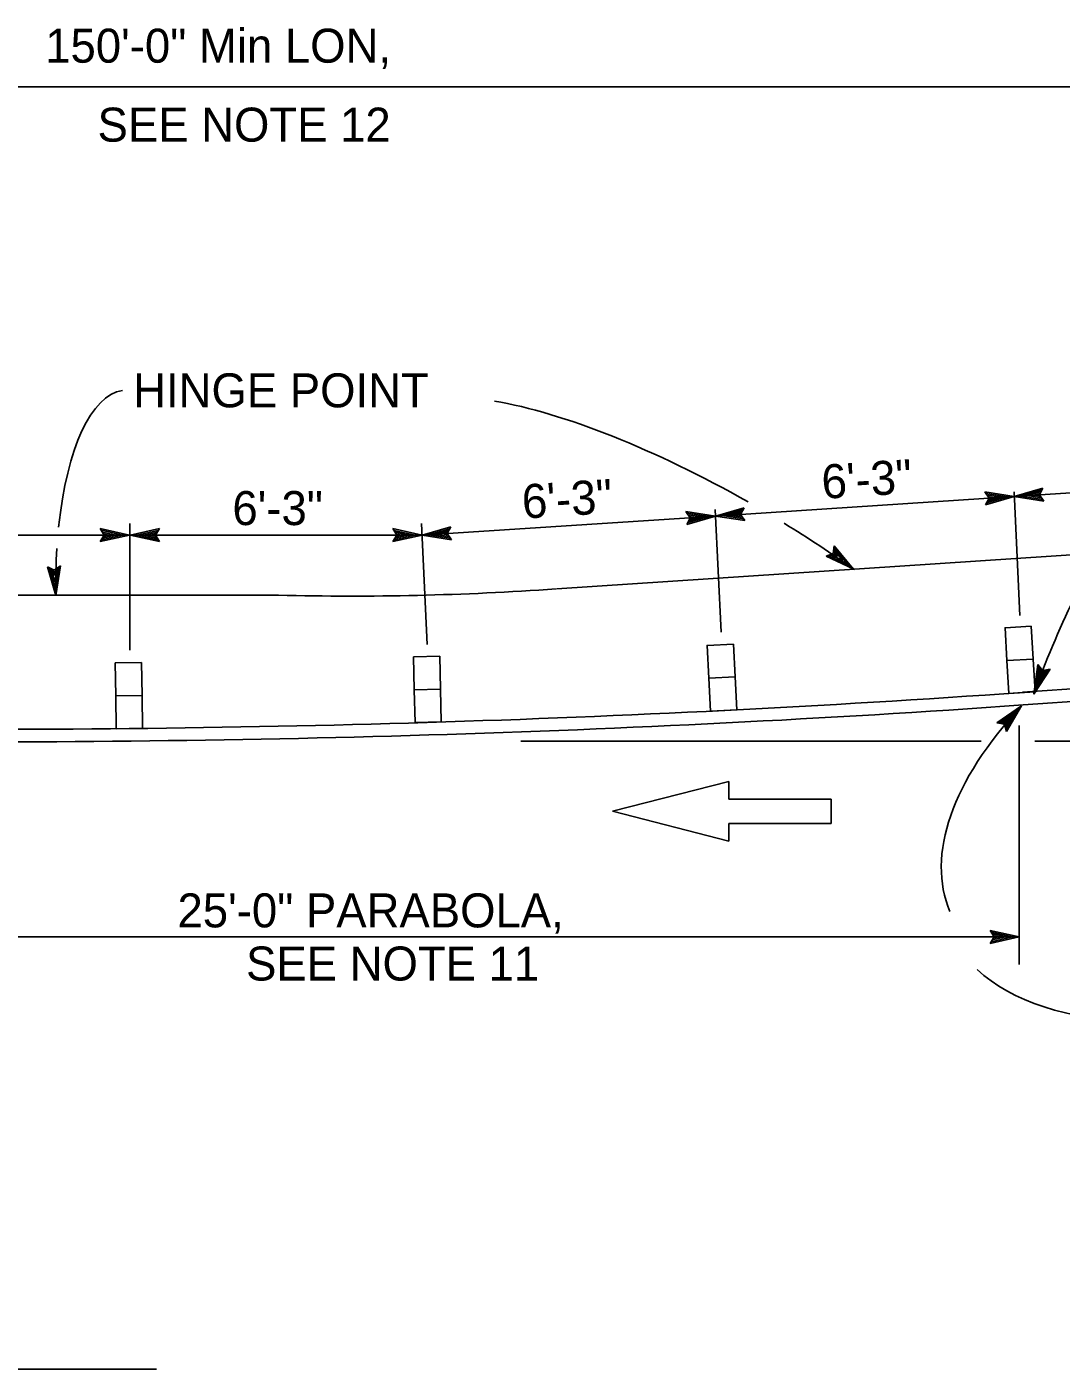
# Model space of a CAD drawing. Extents: x -893 to 867, y -474 to 712.
# Drawn here: x 62.6 to 275.6, y -68.4 to 207.9 of the extents above; entities that cross this region are included whole.
import ezdxf

# ---------------------------------------------------------------- set-up
doc = ezdxf.new("R2010")
doc.units = 0
for name, color, linetype in [('pp_PRESENTATION', 7, 'Continuous'), ('tcd_RAILING', 7, 'Continuous'), ('tcd_RAILING-anno', 7, 'Continuous')]:
    doc.layers.add(name, color=color, linetype=linetype)

msp = doc.modelspace()

# ---------------------------------------------------------------- linework, layer by layer
at = {"layer": 'pp_PRESENTATION'}
for p, q in [((183.21, 46.42), (207.12, 52.56)), ((207.12, 52.56), (207.12, 48.92)), ((207.12, 48.92), (228.22, 48.92)), ((228.22, 48.92), (228.22, 46.42)), ((207.12, 40.28), (183.21, 46.42)), ((228.22, 46.42), (228.22, 43.92)), ((228.22, 43.92), (207.12, 43.92)), ((207.12, 43.92), (207.12, 40.28))]:
    msp.add_line(p, q, dxfattribs=at)
at = {"layer": 'tcd_RAILING'}
for p, q in [((171.75, 92.2), (456.75, 110.96)), ((114.47, 90.89), (6.67, 90.89)), ((267.59, 70.93), (458.87, 83.54)), ((267.76, 68.35), (459.04, 80.96))]:
    msp.add_line(p, q, dxfattribs=at)
for points in [[(269.42, 84.5), (264.01, 84.2), (264.39, 77.44), (269.8, 77.75)], [(208.1, 80.82), (202.69, 80.55), (203.03, 73.79), (208.44, 74.06)], [(147.66, 78.32), (142.25, 78.2), (142.4, 71.44), (147.81, 71.56)], [(269.8, 77.75), (264.39, 77.44), (264.78, 70.69), (270.19, 71)], [(86.27, 77.01), (80.85, 76.95), (80.92, 70.19), (86.34, 70.25)], [(208.44, 74.06), (203.03, 73.79), (203.37, 67.03), (208.78, 67.31)], [(86.34, 70.25), (80.92, 70.19), (80.99, 63.42), (86.41, 63.48)], [(147.81, 71.56), (142.4, 71.44), (142.55, 64.68), (147.96, 64.8)]]:
    msp.add_lwpolyline(points, close=True, dxfattribs=at)
for centre, radius, start, end in [((129.24, 694.61), 603.91, 268.59859, 274.02572), ((51.5, 3139.93), 3076.65, 269.45702, 274.02725), ((51.5, 3139.93), 3079.23, 269.4662, 274.02725)]:
    msp.add_arc(centre, radius, start, end, dxfattribs=at)
at = {"layer": 'tcd_RAILING-anno'}
for p, q in [((484.76, 195.54), (7.79, 195.54)), ((460.88, 123.99), (265.91, 111.21)), ((265.91, 111.21), (204.39, 107.18)), ((260.72, 110.87), (259.84, 112.16)), ((259.84, 112.16), (259.84, 112.16)), ((259.84, 112.16), (265.91, 111.21)), ((265.91, 111.21), (260.01, 109.49)), ((260.01, 109.49), (260.72, 110.87)), ((260.08, 111.82), (264.54, 111.12)), ((264.53, 111.12), (260.22, 109.87)), ((260.33, 111.47), (263.16, 111.04)), ((263.16, 111.04), (260.38, 110.23)), ((260.53, 111.14), (261.78, 110.95)), ((261.78, 110.95), (260.59, 110.6)), ((265.87, 112.18), (267.09, 86.74)), ((265.91, 111.21), (271.81, 112.93)), ((271.99, 110.27), (265.91, 111.21)), ((265.91, 111.21), (265.91, 111.21)), ((265.91, 111.21), (265.91, 111.21)), ((271.75, 110.61), (267.29, 111.3)), ((267.3, 111.31), (271.6, 112.56)), ((268.67, 111.39), (271.45, 112.2)), ((271.49, 110.95), (268.67, 111.39)), ((270.05, 111.48), (271.24, 111.83)), ((271.29, 111.29), (270.05, 111.48)), ((271.81, 112.93), (271.1, 111.55)), ((271.1, 111.55), (271.99, 110.27)), ((271.81, 112.93), (271.81, 112.93)), ((199.2, 106.84), (198.32, 108.13)), ((198.32, 108.13), (198.32, 108.13)), ((198.32, 108.13), (204.39, 107.18)), ((198.56, 107.79), (203.02, 107.09)), ((204.33, 108.56), (205.54, 83.28)), ((204.39, 107.18), (210.29, 108.9)), ((205.78, 107.28), (210.08, 108.53)), ((207.15, 107.36), (209.93, 108.17)), ((208.53, 107.45), (209.72, 107.79)), ((210.29, 108.9), (209.58, 107.52)), ((210.29, 108.9), (210.29, 108.9)), ((260.01, 109.49), (260.01, 109.49)), ((271.99, 110.27), (271.99, 110.27)), ((83.83, 105.68), (83.83, 79.57)), ((143.88, 105.66), (145.07, 80.77)), ((204.39, 107.18), (143.99, 103.22)), ((204.39, 107.18), (198.49, 105.46)), ((198.49, 105.46), (199.2, 106.84)), ((198.49, 105.46), (198.49, 105.46)), ((203, 107.09), (198.7, 105.84)), ((198.81, 107.44), (201.64, 107)), ((201.64, 107), (198.86, 106.19)), ((199.01, 107.11), (200.26, 106.91)), ((200.26, 106.91), (199.07, 106.57)), ((210.47, 106.24), (204.39, 107.18)), ((204.39, 107.18), (204.39, 107.18)), ((204.39, 107.18), (204.39, 107.18)), ((210.23, 106.58), (205.77, 107.27)), ((209.97, 106.92), (207.15, 107.36)), ((209.77, 107.26), (208.53, 107.45)), ((209.58, 107.52), (210.47, 106.24)), ((210.47, 106.24), (210.47, 106.24)), ((83.83, 103.26), (21.09, 103.26)), ((78.54, 103.26), (77.74, 104.6)), ((77.74, 104.6), (77.74, 104.6)), ((77.74, 104.6), (83.74, 103.26)), ((83.74, 103.26), (77.74, 101.93)), ((77.74, 101.93), (78.54, 103.26)), ((77.95, 104.25), (82.36, 103.27)), ((82.35, 103.26), (77.97, 102.29)), ((80.98, 103.27), (78.15, 102.64)), ((78.19, 103.89), (80.98, 103.27)), ((78.37, 103.54), (79.59, 103.27)), ((79.59, 103.27), (78.39, 103)), ((83.74, 103.26), (83.74, 103.26)), ((143.99, 103.26), (83.83, 103.26)), ((83.92, 103.26), (89.92, 104.59)), ((89.92, 101.92), (83.92, 103.26)), ((83.92, 103.26), (83.92, 103.26)), ((89.7, 102.28), (85.3, 103.26)), ((85.31, 103.27), (89.69, 104.24)), ((86.68, 103.26), (89.51, 103.89)), ((89.47, 102.64), (86.68, 103.26)), ((88.06, 103.26), (89.27, 103.53)), ((89.29, 102.99), (88.06, 103.26)), ((89.92, 104.59), (89.12, 103.26)), ((89.12, 103.26), (89.92, 101.92)), ((89.92, 104.59), (89.92, 104.59)), ((138.79, 103.26), (137.99, 104.6)), ((137.99, 104.6), (137.99, 104.6)), ((137.99, 104.6), (143.99, 103.26)), ((143.99, 103.26), (137.99, 101.93)), ((137.99, 101.93), (138.79, 103.26)), ((138.21, 104.24), (142.61, 103.26)), ((142.6, 103.25), (138.23, 102.29)), ((141.23, 103.26), (138.4, 102.63)), ((138.44, 103.88), (141.23, 103.26)), ((138.62, 103.54), (139.85, 103.26)), ((139.85, 103.26), (138.64, 102.99)), ((143.99, 103.22), (149.89, 104.94)), ((143.99, 103.26), (143.99, 103.26)), ((150.07, 102.28), (143.99, 103.22)), ((143.99, 103.22), (143.99, 103.22)), ((149.83, 102.62), (145.37, 103.31)), ((145.38, 103.31), (149.68, 104.57)), ((146.75, 103.4), (149.53, 104.21)), ((149.57, 102.96), (146.75, 103.4)), ((148.13, 103.49), (149.32, 103.84)), ((149.37, 103.3), (148.13, 103.49)), ((149.89, 104.94), (149.18, 103.56)), ((149.18, 103.56), (150.07, 102.28)), ((149.89, 104.94), (149.89, 104.94)), ((150.07, 102.28), (150.07, 102.28)), ((77.74, 101.93), (77.74, 101.93)), ((89.92, 101.92), (89.92, 101.92)), ((137.99, 101.93), (137.99, 101.93)), ((227.22, 98.94), (228.66, 99.5)), ((228.66, 99.5), (228.85, 101.04)), ((228.7, 99.82), (229.5, 98.85)), ((228.77, 100.2), (230.59, 98)), ((228.81, 100.63), (231.68, 97.15)), ((228.85, 101.04), (228.85, 101.04)), ((228.85, 101.04), (232.77, 96.31)), ((68.57, 90.84), (66.9, 96.76)), ((66.9, 96.76), (66.9, 96.76)), ((66.9, 96.76), (68.27, 96.03)), ((68.27, 96.03), (69.56, 96.91)), ((69.56, 96.91), (68.57, 90.84)), ((69.56, 96.91), (69.56, 96.91)), ((232.77, 96.31), (227.22, 98.94)), ((227.22, 98.94), (227.22, 98.94)), ((231.67, 97.16), (227.62, 99.08)), ((230.59, 98), (227.97, 99.24)), ((229.5, 98.85), (228.38, 99.38)), ((68.48, 92.23), (67.27, 96.54)), ((68.41, 93.6), (67.62, 96.38)), ((68.33, 94.98), (68, 96.17)), ((68.54, 96.22), (68.33, 94.98)), ((68.87, 96.42), (68.41, 93.6)), ((69.22, 96.67), (68.49, 92.22)), ((232.77, 96.31), (232.77, 96.31)), ((68.57, 90.84), (68.57, 90.84)), ((269.94, 70.51), (270.76, 76.6)), ((273.27, 75.68), (269.94, 70.51)), ((270.42, 71.81), (271.01, 76.25)), ((272.86, 75.6), (270.42, 71.8)), ((270.76, 76.6), (270.76, 76.6)), ((270.76, 76.6), (271.73, 75.39)), ((270.9, 73.1), (271.28, 75.97)), ((272.44, 75.5), (270.9, 73.1)), ((271.37, 74.4), (271.54, 75.62)), ((272.05, 75.46), (271.37, 74.4)), ((271.73, 75.39), (273.27, 75.68)), ((273.27, 75.68), (273.27, 75.68)), ((269.94, 70.51), (269.94, 70.51)), ((262.34, 64.64), (267.41, 68.12)), ((262.75, 64.56), (266.47, 67.11)), ((266.47, 67.1), (264.19, 63.24)), ((267.41, 68.12), (264.29, 62.82)), ((267.41, 68.12), (267.41, 68.12)), ((263.87, 64.32), (262.34, 64.64)), ((262.34, 64.64), (262.34, 64.64)), ((263.17, 64.49), (265.53, 66.1)), ((263.55, 64.38), (264.59, 65.09)), ((264.29, 62.82), (263.87, 64.32)), ((264.59, 65.09), (263.96, 64.02)), ((265.53, 66.1), (264.06, 63.61)), ((266.95, 64.05), (266.95, 14.88)), ((259.08, 60.88), (164.36, 60.88)), ((264.29, 62.82), (264.29, 62.82)), ((299.59, 60.88), (270.18, 60.88)), ((266.95, 20.56), (21.42, 20.56)), ((261.75, 20.56), (260.95, 21.9)), ((260.95, 21.9), (260.95, 21.9)), ((260.95, 21.9), (266.95, 20.56)), ((266.95, 20.56), (260.95, 19.23)), ((260.95, 19.23), (261.75, 20.56)), ((261.17, 21.55), (265.57, 20.56)), ((265.56, 20.56), (261.19, 19.59)), ((264.19, 20.57), (261.37, 19.94)), ((261.4, 21.19), (264.19, 20.57)), ((261.58, 20.84), (262.81, 20.57)), ((262.81, 20.57), (261.6, 20.3)), ((266.95, 20.56), (266.95, 20.56)), ((260.95, 19.23), (260.95, 19.23)), ((-89.04, -68.38), (89.35, -68.38))]:
    msp.add_line(p, q, dxfattribs=at)
for centre, major_axis, ratio, start_param, end_param in [((87.15, 82.06), (4.34, -51.05), 0.354053, 3.170239, 4.218792), ((204.97, 85.75), (67.8, -41.06), 0.303891, 1.663717, 2.484861), ((296.77, 83.41), (-30.79, -63.57), 0.278854, 4.43569, 5.046206), ((204.97, 85.75), (67.8, -41.06), 0.303891, 1.334036, 1.555114), ((87.15, 82.06), (4.34, -51.05), 0.354053, 4.313406, 4.50696), ((338.27, 62.07), (85.59, 36.3), 0.485294, 2.313461, 3.141593), ((338.27, 58.07), (85.59, 36.3), 0.485294, 3.353089, 3.946436)]:
    msp.add_ellipse(centre, major_axis=major_axis, ratio=ratio, start_param=start_param, end_param=end_param, dxfattribs=at)

# ---------------------------------------------------------------- texts
for s, p in [('150\'-0" Min LON,', (66.42, 200.48)), ('SEE NOTE 12', (77.19, 184.23)), ('HINGE POINT', (84.52, 129.55)), ('6\'-3"', (104.95, 105.32)), ('25\'-0" PARABOLA,', (93.65, 22.53)), ('SEE NOTE 11', (107.77, 11.59))]:
    msp.add_text(s, height=7, dxfattribs=at).set_placement(p)
for p in [(226.46, 110.7), (164.78, 106.63)]:
    msp.add_text('6\'-3"', height=7, rotation=3.7503, dxfattribs=at).set_placement(p)

doc.saveas('drawing.dxf')
